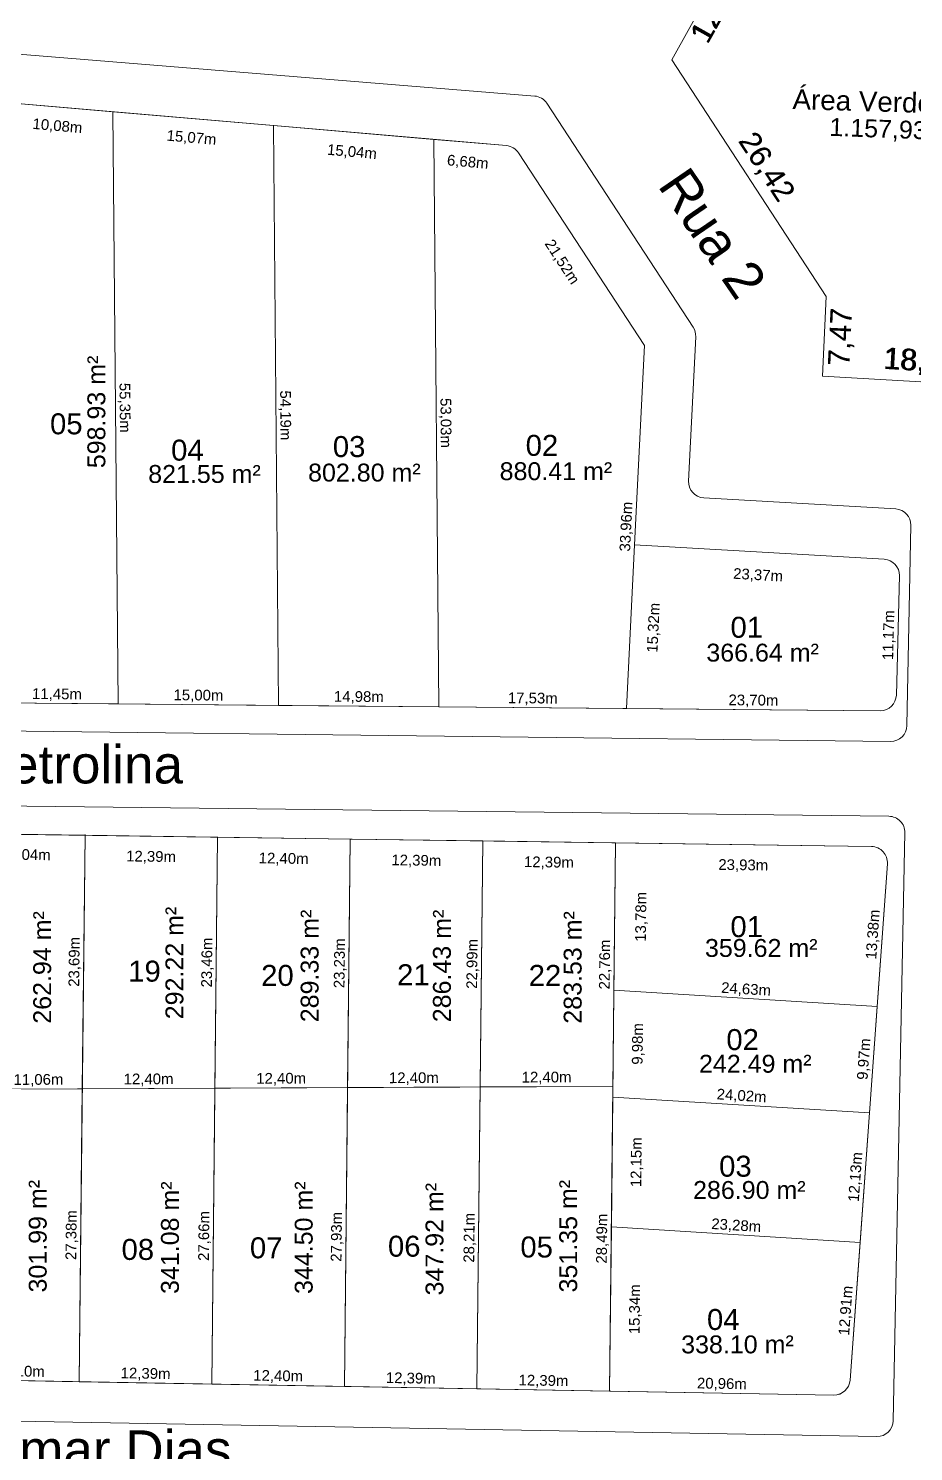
# Model space of a CAD drawing. Header units: metres. Extents: x 3808 to 8215, y 2374 to 6187.
# Drawn here: x 5340.5 to 5423.2, y 5631.2 to 5764.2 of the extents above; entities that cross this region are included whole.
import ezdxf
from ezdxf.enums import TextEntityAlignment as Align

# ---------------------------------------------------------------- set-up
doc = ezdxf.new("R2010")
doc.units = ezdxf.units.M
for name, color, linetype in [('0 - Linhas Quadras', 7, 'Continuous'), ('Areas Lotes', 1, 'Continuous'), ('Calçada', 8, 'Continuous'), ('COTAS', 7, 'Continuous'), ('Lote', 7, 'Continuous'), ('Nome das Ruas', 7, 'Continuous'), ('Nº Lote', 7, 'Continuous'), ('quadras', 7, 'Continuous')]:
    doc.layers.add(name, color=color, linetype=linetype)
doc.styles.add('Arial', font='arial.ttf')
doc.dimstyles.new('Copy(2) of ISO-25', dxfattribs={"dimtxt": 1, "dimasz": 2.5, "dimexe": 1.25, "dimexo": 0.625, "dimgap": 0.2, "dimtad": 1, "dimtoh": 1, "dimlfac": 1, "dimzin": 1, "dimtxsty": 'Arial', "dimblk": 'NONE', "dimcen": 0, "dimse1": 1, "dimse2": 1, "dimsd1": 1, "dimsd2": 1, "dimclrt": 256, "dimaunit": 1, "dimadec": 3, "dimazin": 0, "dimtfac": 1, "dimtmove": 0, "dimatfit": 3, "dimldrblk": 'NONE', "dimfxl": 1, "dimtolj": 1, "dimtzin": 0, "dimarcsym": 0})
doc.dimstyles.new('COTA 2', dxfattribs={"dimtxt": 1.9, "dimasz": 2.5, "dimexe": 1.25, "dimexo": 0.625, "dimtad": 1, "dimlfac": 1, "dimzin": 1, "dimtxsty": 'Arial', "dimcen": 2.5, "dimse1": 1, "dimse2": 1, "dimsd1": 1, "dimsd2": 1, "dimclrt": 7, "dimadec": 0, "dimazin": 0, "dimtfac": 1, "dimtmove": 0, "dimatfit": 3, "dimfxl": 1, "dimtolj": 1, "dimtzin": 0, "dimarcsym": 0})

# ---------------------------------------------------------------- blocks, each defined once
blk = doc.blocks.new('*D613')
at = {"layer": 'Defpoints', "color": 0, "linetype": 'Continuous', "transparency": 16777216}
for p in [(5396.43, 5700.66), (5396.43, 5700.66), (5420.13, 5700.44)]:
    blk.add_point(p, dxfattribs=at)
at = {"layer": 'COTAS', "linetype": 'Continuous', "lineweight": 5, "transparency": 16777216, "insert": (5408.29, 5701.35), "char_height": 1, "attachment_point": 5, "rotation": 359.4867, "style": 'Arial'}
blk.add_mtext('\\A1;23,70m', dxfattribs=at)
blk = doc.blocks.new('_None')
blk = doc.blocks.new('*D614')
at = {"layer": 'Defpoints', "color": 0, "linetype": 'Continuous', "transparency": 16777216}
for p in [(5378.9, 5700.81), (5378.9, 5700.81), (5396.43, 5700.66)]:
    blk.add_point(p, dxfattribs=at)
at = {"layer": 'COTAS', "linetype": 'Continuous', "lineweight": 5, "transparency": 16777216, "insert": (5387.67, 5701.54), "char_height": 1, "attachment_point": 5, "rotation": 359.4867, "style": 'Arial'}
blk.add_mtext('\\A1;17,53m', dxfattribs=at)
blk = doc.blocks.new('*D615')
at = {"layer": 'Defpoints', "color": 0, "linetype": 'Continuous', "transparency": 16777216}
for p in [(5363.92, 5700.95), (5363.92, 5700.95), (5378.9, 5700.81)]:
    blk.add_point(p, dxfattribs=at)
at = {"layer": 'COTAS', "linetype": 'Continuous', "lineweight": 5, "transparency": 16777216, "insert": (5371.42, 5701.68), "char_height": 1, "attachment_point": 5, "rotation": 359.4867, "style": 'Arial'}
blk.add_mtext('\\A1;14,98m', dxfattribs=at)
blk = doc.blocks.new('*D616')
at = {"layer": 'Defpoints', "color": 0, "linetype": 'Continuous', "transparency": 16777216}
for p in [(5348.92, 5701.08), (5348.92, 5701.08), (5363.92, 5700.95)]:
    blk.add_point(p, dxfattribs=at)
at = {"layer": 'COTAS', "linetype": 'Continuous', "lineweight": 5, "transparency": 16777216, "insert": (5356.43, 5701.82), "char_height": 1, "attachment_point": 5, "rotation": 359.4867, "style": 'Arial'}
blk.add_mtext('\\A1;15,00m', dxfattribs=at)
blk = doc.blocks.new('*D617')
at = {"layer": 'Defpoints', "color": 0, "linetype": 'Continuous', "transparency": 16777216}
for p in [(5337.48, 5701.19), (5337.48, 5701.19), (5348.92, 5701.08)]:
    blk.add_point(p, dxfattribs=at)
at = {"layer": 'COTAS', "linetype": 'Continuous', "lineweight": 5, "transparency": 16777216, "insert": (5343.21, 5701.93), "char_height": 1, "attachment_point": 5, "rotation": 359.4867, "style": 'Arial'}
blk.add_mtext('\\A1;11,45m', dxfattribs=at)
blk = doc.blocks.new('*D634')
at = {"layer": 'Defpoints', "color": 0, "linetype": 'Continuous', "transparency": 16777216}
for p in [(5348.43, 5756.43), (5348.43, 5756.43), (5348.92, 5701.08)]:
    blk.add_point(p, dxfattribs=at)
at = {"layer": 'COTAS', "linetype": 'Continuous', "lineweight": 5, "transparency": 16777216, "insert": (5349.48, 5728.76), "char_height": 1, "attachment_point": 5, "rotation": 270.5069, "style": 'Arial'}
blk.add_mtext('\\A1;55,35m', dxfattribs=at)
blk = doc.blocks.new('*D635')
at = {"layer": 'Defpoints', "color": 0, "linetype": 'Continuous', "transparency": 16777216}
for p in [(5363.44, 5755.14), (5363.44, 5755.14), (5363.92, 5700.95)]:
    blk.add_point(p, dxfattribs=at)
at = {"layer": 'COTAS', "linetype": 'Continuous', "lineweight": 5, "transparency": 16777216, "insert": (5364.49, 5728.05), "char_height": 1, "attachment_point": 5, "rotation": 270.5069, "style": 'Arial'}
blk.add_mtext('\\A1;54,19m', dxfattribs=at)
blk = doc.blocks.new('*D636')
at = {"layer": 'Defpoints', "color": 0, "linetype": 'Continuous', "transparency": 16777216}
for p in [(5378.43, 5753.85), (5378.43, 5753.85), (5378.9, 5700.81)]:
    blk.add_point(p, dxfattribs=at)
at = {"layer": 'COTAS', "linetype": 'Continuous', "lineweight": 5, "transparency": 16777216, "insert": (5379.47, 5727.34), "char_height": 1, "attachment_point": 5, "rotation": 270.5069, "style": 'Arial'}
blk.add_mtext('\\A1;53,03m', dxfattribs=at)
blk = doc.blocks.new('*D637')
at = {"layer": 'Defpoints', "color": 0, "linetype": 'Continuous', "transparency": 16777216}
for p in [(5386.34, 5752.59), (5398.1, 5734.57), (5395.58, 5732.92)]:
    blk.add_point(p, dxfattribs=at)
at = {"layer": 'COTAS', "linetype": 'Continuous', "lineweight": 5, "transparency": 16777216, "insert": (5390.36, 5742.37), "char_height": 1, "attachment_point": 5, "rotation": 303.1414, "style": 'Arial'}
blk.add_mtext('\\A1;21,52m', dxfattribs=at)
blk = doc.blocks.new('*D638')
at = {"layer": 'Defpoints', "color": 0, "linetype": 'Continuous', "transparency": 16777216}
for p in [(5398.1, 5734.57), (5398.1, 5734.57), (5396.43, 5700.66)]:
    blk.add_point(p, dxfattribs=at)
at = {"layer": 'COTAS', "linetype": 'Continuous', "lineweight": 5, "transparency": 16777216, "insert": (5396.47, 5717.65), "char_height": 1, "attachment_point": 5, "rotation": 87.1839, "style": 'Arial'}
blk.add_mtext('\\A1;33,96m', dxfattribs=at)
blk = doc.blocks.new('*D639')
at = {"layer": 'Defpoints', "color": 0, "linetype": 'Continuous', "transparency": 16777216}
for p in [(5397.18, 5715.96), (5396.43, 5700.66), (5399.45, 5700.51)]:
    blk.add_point(p, dxfattribs=at)
at = {"layer": 'COTAS', "linetype": 'Continuous', "lineweight": 5, "transparency": 16777216, "insert": (5399.02, 5708.2), "char_height": 1, "attachment_point": 5, "rotation": 87.1839, "style": 'Arial'}
blk.add_mtext('\\A1;15,32m', dxfattribs=at)
blk = doc.blocks.new('*D640')
at = {"layer": 'Defpoints', "color": 0, "linetype": 'Continuous', "transparency": 16777216}
for p in [(5397.18, 5715.96), (5420.52, 5714.61), (5420.34, 5711.59)]:
    blk.add_point(p, dxfattribs=at)
at = {"layer": 'COTAS', "linetype": 'Continuous', "lineweight": 5, "transparency": 16777216, "insert": (5408.72, 5713.06), "char_height": 1, "attachment_point": 5, "rotation": 356.6929, "style": 'Arial'}
blk.add_mtext('\\A1;23,37m', dxfattribs=at)
blk = doc.blocks.new('*D641')
at = {"layer": 'Defpoints', "color": 0, "linetype": 'Continuous', "transparency": 16777216}
for p in [(5421.93, 5713.07), (5421.65, 5701.91), (5421.65, 5701.91)]:
    blk.add_point(p, dxfattribs=at)
at = {"layer": 'COTAS', "linetype": 'Continuous', "lineweight": 5, "transparency": 16777216, "insert": (5420.99, 5707.51), "char_height": 1, "attachment_point": 5, "rotation": 88.5515, "style": 'Arial'}
blk.add_mtext('\\A1;11,17m', dxfattribs=at)
blk = doc.blocks.new('*D642')
at = {"layer": 'Defpoints', "color": 0, "linetype": 'Continuous', "transparency": 16777216}
for p in [(5378.43, 5753.85), (5385.08, 5753.26), (5378.19, 5751.16)]:
    blk.add_point(p, dxfattribs=at)
at = {"layer": 'COTAS', "linetype": 'Continuous', "lineweight": 5, "transparency": 16777216, "insert": (5381.59, 5751.67), "char_height": 1, "attachment_point": 5, "rotation": 354.9774, "style": 'Arial'}
blk.add_mtext('\\A1;6,68m', dxfattribs=at)
blk = doc.blocks.new('*D643')
at = {"layer": 'Defpoints', "color": 0, "linetype": 'Continuous', "transparency": 16777216}
for p in [(5363.44, 5755.14), (5378.43, 5753.85), (5363.21, 5752.48)]:
    blk.add_point(p, dxfattribs=at)
at = {"layer": 'COTAS', "linetype": 'Continuous', "lineweight": 5, "transparency": 16777216, "insert": (5370.77, 5752.62), "char_height": 1, "attachment_point": 5, "rotation": 354.9774, "style": 'Arial'}
blk.add_mtext('\\A1;15,04m', dxfattribs=at)
blk = doc.blocks.new('*D644')
at = {"layer": 'Defpoints', "color": 0, "linetype": 'Continuous', "transparency": 16777216}
for p in [(5348.43, 5756.43), (5363.44, 5755.14), (5348.2, 5753.8)]:
    blk.add_point(p, dxfattribs=at)
at = {"layer": 'COTAS', "linetype": 'Continuous', "lineweight": 5, "transparency": 16777216, "insert": (5355.78, 5753.94), "char_height": 1, "attachment_point": 5, "rotation": 354.9774, "style": 'Arial'}
blk.add_mtext('\\A1;15,07m', dxfattribs=at)
blk = doc.blocks.new('*D645')
at = {"layer": 'Defpoints', "color": 0, "linetype": 'Continuous', "transparency": 16777216}
for p in [(5338.39, 5757.3), (5348.43, 5756.43), (5338.16, 5754.68)]:
    blk.add_point(p, dxfattribs=at)
at = {"layer": 'COTAS', "linetype": 'Continuous', "lineweight": 5, "transparency": 16777216, "insert": (5343.25, 5755.04), "char_height": 1, "attachment_point": 5, "rotation": 354.9774, "style": 'Arial'}
blk.add_mtext('\\A1;10,08m', dxfattribs=at)
blk = doc.blocks.new('*D669')
at = {"layer": 'Defpoints', "color": 0, "linetype": 'Continuous', "transparency": 16777216}
for p in [(5394.85, 5636.85), (5394.85, 5636.85), (5415.8, 5636.48)]:
    blk.add_point(p, dxfattribs=at)
at = {"layer": 'COTAS', "linetype": 'Continuous', "lineweight": 5, "transparency": 16777216, "insert": (5405.34, 5637.47), "char_height": 1, "attachment_point": 5, "rotation": 358.9834, "style": 'Arial'}
blk.add_mtext('\\A1;20,96m', dxfattribs=at)
blk = doc.blocks.new('*D670')
at = {"layer": 'Defpoints', "color": 0, "linetype": 'Continuous', "transparency": 16777216}
for p in [(5382.45, 5637.07), (5382.45, 5637.07), (5394.85, 5636.85)]:
    blk.add_point(p, dxfattribs=at)
at = {"layer": 'COTAS', "linetype": 'Continuous', "lineweight": 5, "transparency": 16777216, "insert": (5388.67, 5637.76), "char_height": 1, "attachment_point": 5, "rotation": 358.9834, "style": 'Arial'}
blk.add_mtext('\\A1;12,39m', dxfattribs=at)
blk = doc.blocks.new('*D671')
at = {"layer": 'Defpoints', "color": 0, "linetype": 'Continuous', "transparency": 16777216}
for p in [(5370.07, 5637.29), (5370.06, 5637.07), (5382.45, 5637.07)]:
    blk.add_point(p, dxfattribs=at)
at = {"layer": 'COTAS', "linetype": 'Continuous', "lineweight": 5, "transparency": 16777216, "insert": (5376.27, 5637.98), "char_height": 1, "attachment_point": 5, "rotation": 358.9834, "style": 'Arial'}
blk.add_mtext('\\A1;12,39m', dxfattribs=at)
blk = doc.blocks.new('*D672')
at = {"layer": 'Defpoints', "color": 0, "linetype": 'Continuous', "transparency": 16777216}
for p in [(5357.67, 5637.51), (5357.67, 5637.51), (5370.06, 5637.07)]:
    blk.add_point(p, dxfattribs=at)
at = {"layer": 'COTAS', "linetype": 'Continuous', "lineweight": 5, "transparency": 16777216, "insert": (5363.88, 5638.2), "char_height": 1, "attachment_point": 5, "rotation": 358.9834, "style": 'Arial'}
blk.add_mtext('\\A1;12,40m', dxfattribs=at)
blk = doc.blocks.new('*D673')
at = {"layer": 'Defpoints', "color": 0, "linetype": 'Continuous', "transparency": 16777216}
for p in [(5345.28, 5637.73), (5345.28, 5637.73), (5357.67, 5637.51)]:
    blk.add_point(p, dxfattribs=at)
at = {"layer": 'COTAS', "linetype": 'Continuous', "lineweight": 5, "transparency": 16777216, "insert": (5351.49, 5638.42), "char_height": 1, "attachment_point": 5, "rotation": 358.9834, "style": 'Arial'}
blk.add_mtext('\\A1;12,39m', dxfattribs=at)
blk = doc.blocks.new('*D674')
at = {"layer": 'Defpoints', "color": 0, "linetype": 'Continuous', "transparency": 16777216}
for p in [(5334.18, 5637.93), (5334.18, 5637.93), (5345.28, 5637.73)]:
    blk.add_point(p, dxfattribs=at)
at = {"layer": 'COTAS', "linetype": 'Continuous', "lineweight": 5, "transparency": 16777216, "insert": (5339.74, 5638.63), "char_height": 1, "attachment_point": 5, "rotation": 358.9834, "style": 'Arial'}
blk.add_mtext('\\A1;11,10m', dxfattribs=at)
blk = doc.blocks.new('*D686')
at = {"layer": 'Defpoints', "color": 0, "linetype": 'Continuous', "transparency": 16777216}
for p in [(5345.83, 5688.8), (5345.57, 5665.11), (5345.57, 5665.11)]:
    blk.add_point(p, dxfattribs=at)
at = {"layer": 'COTAS', "linetype": 'Continuous', "lineweight": 5, "transparency": 16777216, "insert": (5344.9, 5676.97), "char_height": 1, "attachment_point": 5, "rotation": 89.3783, "style": 'Arial'}
blk.add_mtext('\\A1;23,69m', dxfattribs=at)
blk = doc.blocks.new('*D687')
at = {"layer": 'Defpoints', "color": 0, "linetype": 'Continuous', "transparency": 16777216}
for p in [(5358.22, 5688.63), (5357.97, 5665.17), (5357.97, 5665.17)]:
    blk.add_point(p, dxfattribs=at)
at = {"layer": 'COTAS', "linetype": 'Continuous', "lineweight": 5, "transparency": 16777216, "insert": (5357.3, 5676.91), "char_height": 1, "attachment_point": 5, "rotation": 89.3783, "style": 'Arial'}
blk.add_mtext('\\A1;23,46m', dxfattribs=at)
blk = doc.blocks.new('*D688')
at = {"layer": 'Defpoints', "color": 0, "linetype": 'Continuous', "transparency": 16777216}
for p in [(5370.62, 5688.45), (5370.37, 5665.22), (5370.37, 5665.22)]:
    blk.add_point(p, dxfattribs=at)
at = {"layer": 'COTAS', "linetype": 'Continuous', "lineweight": 5, "transparency": 16777216, "insert": (5369.69, 5676.84), "char_height": 1, "attachment_point": 5, "rotation": 89.3783, "style": 'Arial'}
blk.add_mtext('\\A1;23,23m', dxfattribs=at)
blk = doc.blocks.new('*D689')
at = {"layer": 'Defpoints', "color": 0, "linetype": 'Continuous', "transparency": 16777216}
for p in [(5383.01, 5688.27), (5383.01, 5688.27), (5382.76, 5665.28)]:
    blk.add_point(p, dxfattribs=at)
at = {"layer": 'COTAS', "linetype": 'Continuous', "lineweight": 5, "transparency": 16777216, "insert": (5382.08, 5676.78), "char_height": 1, "attachment_point": 5, "rotation": 89.3783, "style": 'Arial'}
blk.add_mtext('\\A1;22,99m', dxfattribs=at)
blk = doc.blocks.new('*D690')
at = {"layer": 'Defpoints', "color": 0, "linetype": 'Continuous', "transparency": 16777216}
for p in [(5395.4, 5688.09), (5398.72, 5688.06), (5395.25, 5674.32)]:
    blk.add_point(p, dxfattribs=at)
at = {"layer": 'COTAS', "linetype": 'Continuous', "lineweight": 5, "transparency": 16777216, "insert": (5397.85, 5681.18), "char_height": 1, "attachment_point": 5, "rotation": 89.3783, "style": 'Arial'}
blk.add_mtext('\\A1;13,78m', dxfattribs=at)
blk = doc.blocks.new('*D691')
at = {"layer": 'Defpoints', "color": 0, "linetype": 'Continuous', "transparency": 16777216}
for p in [(5395.25, 5674.32), (5395.15, 5664.34), (5398.29, 5664.3)]:
    blk.add_point(p, dxfattribs=at)
at = {"layer": 'COTAS', "linetype": 'Continuous', "lineweight": 5, "transparency": 16777216, "insert": (5397.54, 5669.3), "char_height": 1, "attachment_point": 5, "rotation": 89.3783, "style": 'Arial'}
blk.add_mtext('\\A1;9,98m', dxfattribs=at)
blk = doc.blocks.new('*D692')
at = {"layer": 'Defpoints', "color": 0, "linetype": 'Continuous', "transparency": 16777216}
for p in [(5395.15, 5664.34), (5395.01, 5652.19), (5398.16, 5652.16)]:
    blk.add_point(p, dxfattribs=at)
at = {"layer": 'COTAS', "linetype": 'Continuous', "lineweight": 5, "transparency": 16777216, "insert": (5397.42, 5658.24), "char_height": 1, "attachment_point": 5, "rotation": 89.3783, "style": 'Arial'}
blk.add_mtext('\\A1;12,15m', dxfattribs=at)
blk = doc.blocks.new('*D693')
at = {"layer": 'Defpoints', "color": 0, "linetype": 'Continuous', "transparency": 16777216}
for p in [(5395.01, 5652.19), (5394.85, 5636.85), (5397.99, 5636.82)]:
    blk.add_point(p, dxfattribs=at)
at = {"layer": 'COTAS', "linetype": 'Continuous', "lineweight": 5, "transparency": 16777216, "insert": (5397.27, 5644.5), "char_height": 1, "attachment_point": 5, "rotation": 89.3783, "style": 'Arial'}
blk.add_mtext('\\A1;15,34m', dxfattribs=at)
blk = doc.blocks.new('*D694')
at = {"layer": 'Defpoints', "color": 0, "linetype": 'Continuous', "transparency": 16777216}
for p in [(5395.01, 5652.19), (5418.25, 5650.75), (5418.25, 5650.75)]:
    blk.add_point(p, dxfattribs=at)
at = {"layer": 'COTAS', "linetype": 'Continuous', "lineweight": 5, "transparency": 16777216, "insert": (5406.68, 5652.27), "char_height": 1, "attachment_point": 5, "rotation": 356.46, "style": 'Arial'}
blk.add_mtext('\\A1;23,28m', dxfattribs=at)
blk = doc.blocks.new('*D695')
at = {"layer": 'Defpoints', "color": 0, "linetype": 'Continuous', "transparency": 16777216}
for p in [(5395.15, 5664.34), (5419.12, 5662.85), (5419.12, 5662.85)]:
    blk.add_point(p, dxfattribs=at)
at = {"layer": 'COTAS', "linetype": 'Continuous', "lineweight": 5, "transparency": 16777216, "insert": (5407.18, 5664.39), "char_height": 1, "attachment_point": 5, "rotation": 356.46, "style": 'Arial'}
blk.add_mtext('\\A1;24,02m', dxfattribs=at)
blk = doc.blocks.new('*D696')
at = {"layer": 'Defpoints', "color": 0, "linetype": 'Continuous', "transparency": 16777216}
for p in [(5395.25, 5674.32), (5419.84, 5672.79), (5419.84, 5672.79)]:
    blk.add_point(p, dxfattribs=at)
at = {"layer": 'COTAS', "linetype": 'Continuous', "lineweight": 5, "transparency": 16777216, "insert": (5407.6, 5674.35), "char_height": 1, "attachment_point": 5, "rotation": 356.46, "style": 'Arial'}
blk.add_mtext('\\A1;24,63m', dxfattribs=at)
blk = doc.blocks.new('*D697')
at = {"layer": 'Defpoints', "color": 0, "linetype": 'Continuous', "transparency": 16777216}
for p in [(5395.4, 5688.09), (5419.33, 5687.75), (5395.36, 5685.32)]:
    blk.add_point(p, dxfattribs=at)
at = {"layer": 'COTAS', "linetype": 'Continuous', "lineweight": 5, "transparency": 16777216, "insert": (5407.34, 5685.95), "char_height": 1, "attachment_point": 5, "rotation": 359.1796, "style": 'Arial'}
blk.add_mtext('\\A1;23,93m', dxfattribs=at)
blk = doc.blocks.new('*D698')
at = {"layer": 'Defpoints', "color": 0, "linetype": 'Continuous', "transparency": 16777216}
for p in [(5383.01, 5688.27), (5395.4, 5688.09), (5382.97, 5685.5)]:
    blk.add_point(p, dxfattribs=at)
at = {"layer": 'COTAS', "linetype": 'Continuous', "lineweight": 5, "transparency": 16777216, "insert": (5389.18, 5686.21), "char_height": 1, "attachment_point": 5, "rotation": 359.1796, "style": 'Arial'}
blk.add_mtext('\\A1;12,39m', dxfattribs=at)
blk = doc.blocks.new('*D699')
at = {"layer": 'Defpoints', "color": 0, "linetype": 'Continuous', "transparency": 16777216}
for p in [(5370.62, 5688.27), (5383.01, 5688.27), (5370.58, 5685.67)]:
    blk.add_point(p, dxfattribs=at)
at = {"layer": 'COTAS', "linetype": 'Continuous', "lineweight": 5, "transparency": 16777216, "insert": (5376.79, 5686.38), "char_height": 1, "attachment_point": 5, "rotation": 359.1796, "style": 'Arial'}
blk.add_mtext('\\A1;12,39m', dxfattribs=at)
blk = doc.blocks.new('*D700')
at = {"layer": 'Defpoints', "color": 0, "linetype": 'Continuous', "transparency": 16777216}
for p in [(5358.22, 5688.63), (5370.62, 5688.27), (5358.18, 5685.85)]:
    blk.add_point(p, dxfattribs=at)
at = {"layer": 'COTAS', "linetype": 'Continuous', "lineweight": 5, "transparency": 16777216, "insert": (5364.39, 5686.56), "char_height": 1, "attachment_point": 5, "rotation": 359.1796, "style": 'Arial'}
blk.add_mtext('\\A1;12,40m', dxfattribs=at)
blk = doc.blocks.new('*D701')
at = {"layer": 'Defpoints', "color": 0, "linetype": 'Continuous', "transparency": 16777216}
for p in [(5345.83, 5688.63), (5358.22, 5688.63), (5345.79, 5686.03)]:
    blk.add_point(p, dxfattribs=at)
at = {"layer": 'COTAS', "linetype": 'Continuous', "lineweight": 5, "transparency": 16777216, "insert": (5352, 5686.74), "char_height": 1, "attachment_point": 5, "rotation": 359.1796, "style": 'Arial'}
blk.add_mtext('\\A1;12,39m', dxfattribs=at)
blk = doc.blocks.new('*D702')
at = {"layer": 'Defpoints', "color": 0, "linetype": 'Continuous', "transparency": 16777216}
for p in [(5334.8, 5688.96), (5345.83, 5688.63), (5334.76, 5686.19)]:
    blk.add_point(p, dxfattribs=at)
at = {"layer": 'COTAS', "linetype": 'Continuous', "lineweight": 5, "transparency": 16777216, "insert": (5340.29, 5686.91), "char_height": 1, "attachment_point": 5, "rotation": 359.1796, "style": 'Arial'}
blk.add_mtext('\\A1;11,04m', dxfattribs=at)
blk = doc.blocks.new('*D713')
at = {"layer": 'Defpoints', "color": 0, "linetype": 'Continuous', "transparency": 16777216}
for p in [(5347.01, 5665.11), (5335.95, 5665.06), (5335.95, 5665.06)]:
    blk.add_point(p, dxfattribs=at)
at = {"layer": 'COTAS', "linetype": 'Continuous', "lineweight": 5, "transparency": 16777216, "insert": (5341.48, 5665.89), "char_height": 1, "attachment_point": 5, "rotation": 0.2605, "style": 'Arial'}
blk.add_mtext('\\A1;11,06m', dxfattribs=at)
blk = doc.blocks.new('*D714')
at = {"layer": 'Defpoints', "color": 0, "linetype": 'Continuous', "transparency": 16777216}
for p in [(5345.57, 5665.11), (5345.57, 5665.11), (5357.97, 5665.17)]:
    blk.add_point(p, dxfattribs=at)
at = {"layer": 'COTAS', "linetype": 'Continuous', "lineweight": 5, "transparency": 16777216, "insert": (5351.77, 5665.94), "char_height": 1, "attachment_point": 5, "rotation": 0.2605, "style": 'Arial'}
blk.add_mtext('\\A1;12,40m', dxfattribs=at)
blk = doc.blocks.new('*D715')
at = {"layer": 'Defpoints', "color": 0, "linetype": 'Continuous', "transparency": 16777216}
for p in [(5357.97, 5665.17), (5370.37, 5665.22), (5370.37, 5665.22)]:
    blk.add_point(p, dxfattribs=at)
at = {"layer": 'COTAS', "linetype": 'Continuous', "lineweight": 5, "transparency": 16777216, "insert": (5364.16, 5666), "char_height": 1, "attachment_point": 5, "rotation": 0.2605, "style": 'Arial'}
blk.add_mtext('\\A1;12,40m', dxfattribs=at)
blk = doc.blocks.new('*D716')
at = {"layer": 'Defpoints', "color": 0, "linetype": 'Continuous', "transparency": 16777216}
for p in [(5370.37, 5665.22), (5382.76, 5665.28), (5382.76, 5665.28)]:
    blk.add_point(p, dxfattribs=at)
at = {"layer": 'COTAS', "linetype": 'Continuous', "lineweight": 5, "transparency": 16777216, "insert": (5376.56, 5666.05), "char_height": 1, "attachment_point": 5, "rotation": 0.2605, "style": 'Arial'}
blk.add_mtext('\\A1;12,40m', dxfattribs=at)
blk = doc.blocks.new('*D717')
at = {"layer": 'Defpoints', "color": 0, "linetype": 'Continuous', "transparency": 16777216}
for p in [(5382.76, 5665.28), (5395.16, 5665.34), (5395.16, 5665.34)]:
    blk.add_point(p, dxfattribs=at)
at = {"layer": 'COTAS', "linetype": 'Continuous', "lineweight": 5, "transparency": 16777216, "insert": (5388.96, 5666.11), "char_height": 1, "attachment_point": 5, "rotation": 0.2605, "style": 'Arial'}
blk.add_mtext('\\A1;12,40m', dxfattribs=at)
blk = doc.blocks.new('*D718')
at = {"layer": 'Defpoints', "color": 0, "linetype": 'Continuous', "transparency": 16777216}
for p in [(5382.76, 5665.28), (5382.45, 5637.07), (5382.45, 5637.07)]:
    blk.add_point(p, dxfattribs=at)
at = {"layer": 'COTAS', "linetype": 'Continuous', "lineweight": 5, "transparency": 16777216, "insert": (5381.81, 5651.18), "char_height": 1, "attachment_point": 5, "rotation": 89.3783, "style": 'Arial'}
blk.add_mtext('\\A1;28,21m', dxfattribs=at)
blk = doc.blocks.new('*D719')
at = {"layer": 'Defpoints', "color": 0, "linetype": 'Continuous', "transparency": 16777216}
for p in [(5370.37, 5665.22), (5370.06, 5637.29), (5370.06, 5637.29)]:
    blk.add_point(p, dxfattribs=at)
at = {"layer": 'COTAS', "linetype": 'Continuous', "lineweight": 5, "transparency": 16777216, "insert": (5369.41, 5651.27), "char_height": 1, "attachment_point": 5, "rotation": 89.3783, "style": 'Arial'}
blk.add_mtext('\\A1;27,93m', dxfattribs=at)
blk = doc.blocks.new('*D720')
at = {"layer": 'Defpoints', "color": 0, "linetype": 'Continuous', "transparency": 16777216}
for p in [(5357.97, 5665.17), (5357.67, 5637.51), (5357.67, 5637.51)]:
    blk.add_point(p, dxfattribs=at)
at = {"layer": 'COTAS', "linetype": 'Continuous', "lineweight": 5, "transparency": 16777216, "insert": (5357.02, 5651.35), "char_height": 1, "attachment_point": 5, "rotation": 89.3783, "style": 'Arial'}
blk.add_mtext('\\A1;27,66m', dxfattribs=at)
blk = doc.blocks.new('*D721')
at = {"layer": 'Defpoints', "color": 0, "linetype": 'Continuous', "transparency": 16777216}
for p in [(5345.57, 5665.11), (5345.28, 5637.73), (5345.28, 5637.73)]:
    blk.add_point(p, dxfattribs=at)
at = {"layer": 'COTAS', "linetype": 'Continuous', "lineweight": 5, "transparency": 16777216, "insert": (5344.62, 5651.43), "char_height": 1, "attachment_point": 5, "rotation": 89.3783, "style": 'Arial'}
blk.add_mtext('\\A1;27,38m', dxfattribs=at)
blk = doc.blocks.new('*D727')
at = {"layer": 'Defpoints', "color": 0, "linetype": 'Continuous', "transparency": 16777216}
for p in [(5420.8, 5686.14), (5419.84, 5672.79), (5419.84, 5672.79)]:
    blk.add_point(p, dxfattribs=at)
at = {"layer": 'COTAS', "linetype": 'Continuous', "lineweight": 5, "transparency": 16777216, "insert": (5419.52, 5679.53), "char_height": 1, "attachment_point": 5, "rotation": 85.8797, "style": 'Arial'}
blk.add_mtext('\\A1;13,38m', dxfattribs=at)
blk = doc.blocks.new('*D728')
at = {"layer": 'Defpoints', "color": 0, "linetype": 'Continuous', "transparency": 16777216}
for p in [(5419.84, 5672.79), (5419.12, 5662.85), (5419.12, 5662.85)]:
    blk.add_point(p, dxfattribs=at)
at = {"layer": 'COTAS', "linetype": 'Continuous', "lineweight": 5, "transparency": 16777216, "insert": (5418.68, 5667.88), "char_height": 1, "attachment_point": 5, "rotation": 85.8797, "style": 'Arial'}
blk.add_mtext('\\A1;9,97m', dxfattribs=at)
blk = doc.blocks.new('*D729')
at = {"layer": 'Defpoints', "color": 0, "linetype": 'Continuous', "transparency": 16777216}
for p in [(5419.12, 5662.85), (5418.25, 5650.75), (5418.25, 5650.75)]:
    blk.add_point(p, dxfattribs=at)
at = {"layer": 'COTAS', "linetype": 'Continuous', "lineweight": 5, "transparency": 16777216, "insert": (5417.89, 5656.86), "char_height": 1, "attachment_point": 5, "rotation": 85.8797, "style": 'Arial'}
blk.add_mtext('\\A1;12,13m', dxfattribs=at)
blk = doc.blocks.new('*D730')
at = {"layer": 'Defpoints', "color": 0, "linetype": 'Continuous', "transparency": 16777216}
for p in [(5418.25, 5650.75), (5417.33, 5637.87), (5417.33, 5637.87)]:
    blk.add_point(p, dxfattribs=at)
at = {"layer": 'COTAS', "linetype": 'Continuous', "lineweight": 5, "transparency": 16777216, "insert": (5416.99, 5644.37), "char_height": 1, "attachment_point": 5, "rotation": 85.8797, "style": 'Arial'}
blk.add_mtext('\\A1;12,91m', dxfattribs=at)
blk = doc.blocks.new('*D733')
at = {"layer": 'Defpoints', "color": 0, "linetype": 'Continuous', "transparency": 16777216}
for p in [(5395.4, 5688.09), (5395.15, 5665.34), (5395.15, 5665.34)]:
    blk.add_point(p, dxfattribs=at)
at = {"layer": 'COTAS', "linetype": 'Continuous', "lineweight": 5, "transparency": 16777216, "insert": (5394.47, 5676.72), "char_height": 1, "attachment_point": 5, "rotation": 89.3509, "style": 'Arial'}
blk.add_mtext('\\A1;22,76m', dxfattribs=at)
blk = doc.blocks.new('*D734')
at = {"layer": 'Defpoints', "color": 0, "linetype": 'Continuous', "transparency": 16777216}
for p in [(5395.15, 5665.34), (5394.85, 5636.85), (5394.85, 5636.85)]:
    blk.add_point(p, dxfattribs=at)
at = {"layer": 'COTAS', "linetype": 'Continuous', "lineweight": 5, "transparency": 16777216, "insert": (5394.2, 5651.1), "char_height": 1, "attachment_point": 5, "rotation": 89.4001, "style": 'Arial'}
blk.add_mtext('\\A1;28,49m', dxfattribs=at)
blk = doc.blocks.new('*D7882')
at = {"layer": 'Defpoints', "color": 0, "linetype": 'Continuous', "transparency": 16777216}
for p in [(5414.73, 5731.72), (5414.73, 5731.72), (5433.07, 5730.66)]:
    blk.add_point(p, dxfattribs=at)
at = {"layer": 'Calçada', "color": 7, "linetype": 'Continuous', "lineweight": 5, "transparency": 16777216, "insert": (5424.01, 5733.01), "char_height": 2, "attachment_point": 5, "rotation": 356.6896, "style": 'Arial'}
blk.add_mtext('\\A1;18,37', dxfattribs=at)
blk = doc.blocks.new('*D7883')
at = {"layer": 'Defpoints', "color": 0, "linetype": 'Continuous', "transparency": 16777216}
for p in [(5415.1, 5739.18), (5418.57, 5739.01), (5414.73, 5731.72)]:
    blk.add_point(p, dxfattribs=at)
at = {"layer": 'Calçada', "color": 7, "linetype": 'Continuous', "lineweight": 5, "transparency": 16777216, "insert": (5416.57, 5735.37), "char_height": 2, "attachment_point": 5, "rotation": 87.1838, "style": 'Arial'}
blk.add_mtext('\\A1;7,47', dxfattribs=at)
blk = doc.blocks.new('*D7884')
at = {"layer": 'Defpoints', "color": 0, "linetype": 'Continuous', "transparency": 16777216}
for p in [(5400.65, 5761.3), (5400.65, 5761.3), (5415.1, 5739.18)]:
    blk.add_point(p, dxfattribs=at)
at = {"layer": 'Calçada', "color": 7, "linetype": 'Continuous', "lineweight": 5, "transparency": 16777216, "insert": (5409.4, 5751.23), "char_height": 2, "attachment_point": 5, "rotation": 303.1385, "style": 'Arial'}
blk.add_mtext('\\A1;26,42', dxfattribs=at)
blk = doc.blocks.new('*D7885')
at = {"layer": 'Defpoints', "color": 0, "linetype": 'Continuous', "transparency": 16777216}
for p in [(5406.92, 5772.49), (5400.65, 5761.3), (5403.51, 5759.7)]:
    blk.add_point(p, dxfattribs=at)
at = {"layer": 'Calçada', "color": 7, "linetype": 'Continuous', "lineweight": 5, "transparency": 16777216, "insert": (5405.04, 5766.19), "char_height": 2, "attachment_point": 5, "rotation": 60.7616, "style": 'Arial'}
blk.add_mtext('\\A1;12,83', dxfattribs=at)

msp = doc.modelspace()

# ---------------------------------------------------------------- linework, layer by layer
at = {"layer": '0 - Linhas Quadras', "lineweight": 5}
for p, q in [((5406.92, 5772.491), (5400.655, 5761.298)), ((5400.655, 5761.298), (5415.097, 5739.178)), ((5415.097, 5739.178), (5414.731, 5731.721)), ((5414.731, 5731.721), (5433.004, 5730.664))]:
    msp.add_line(p, q, dxfattribs=at)
at = {"layer": 'Calçada', "linetype": 'Continuous', "lineweight": 5}
for p, q in [((5400.655, 5761.298), (5406.92, 5772.491)), ((5238.869, 5770.028), (5387.847, 5757.902)), ((5400.655, 5761.298), (5415.097, 5739.178)), ((5388.982, 5757.227), (5402.654, 5736.286)), ((5415.097, 5739.178), (5414.731, 5731.721)), ((5402.897, 5735.392), (5402.234, 5721.914)), ((5414.731, 5731.721), (5433.075, 5730.66)), ((5403.645, 5720.342), (5421.586, 5719.305)), ((5422.999, 5717.778), (5422.631, 5699.051)), ((5421.114, 5697.581), (5237.415, 5699.719)), ((5420.952, 5690.582), (5237.255, 5692.72)), ((5422.434, 5689.053), (5421.353, 5634.08)), ((5236.159, 5635.869), (5419.827, 5632.61))]:
    msp.add_line(p, q, dxfattribs=at)
for centre, start, end in [((5387.726, 5756.406), 33.14137, 85.34635), ((5401.399, 5735.466), 357.18385, 33.14137), ((5403.732, 5721.84), 177.18385, 266.68955), ((5421.499, 5717.807), 358.87333, 86.68955), ((5421.131, 5699.081), 269.33319, 358.87333), ((5420.934, 5689.082), 358.87333, 89.33319), ((5419.853, 5634.109), 268.98328, 358.87333)]:
    msp.add_arc(centre, 1.5, start, end, dxfattribs=at)
at = {"layer": 'Lote', "lineweight": 5}
for p, q in [((5348.923, 5701.083), (5348.433, 5756.433)), ((5363.924, 5700.948), (5363.445, 5755.139)), ((5378.9, 5700.814), (5378.43, 5753.847)), ((5345.831, 5688.888), (5345.276, 5637.732)), ((5358.224, 5688.668), (5357.669, 5637.512)), ((5370.617, 5688.448), (5370.062, 5637.292)), ((5395.404, 5688.093), (5394.848, 5636.853)), ((5419.841, 5672.795), (5395.254, 5674.316)), ((5419.125, 5662.853), (5395.146, 5664.336)), ((5418.253, 5650.754), (5395.014, 5652.192))]:
    msp.add_line(p, q, dxfattribs=at)
at = {"layer": 'Lote', "linetype": 'Continuous', "lineweight": 5}
for p, q in [((5397.185, 5715.957), (5396.432, 5700.657)), ((5383.01, 5688.271), (5382.455, 5637.073)), ((5395.146, 5665.336), (5338.004, 5665.076))]:
    msp.add_line(p, q, dxfattribs=at)
at = {"layer": 'Lote', "linetype": 'Continuous', "lineweight": 5, "flags": 128}
for points in [[(5337.478, 5701.185), (5348.923, 5701.083), (5348.433, 5756.433), (5338.389, 5757.299)], [(5348.923, 5701.083), (5363.924, 5700.948), (5363.445, 5755.139), (5348.433, 5756.433)], [(5363.924, 5700.948), (5378.9, 5700.814), (5378.43, 5753.847), (5363.445, 5755.139)], [(5358.224, 5688.626), (5345.83, 5688.803), (5345.573, 5665.111), (5357.969, 5665.167)], [(5370.365, 5665.223), (5370.617, 5688.448), (5358.224, 5688.626), (5357.969, 5665.167)], [(5370.365, 5665.223), (5382.761, 5665.28), (5383.01, 5688.271), (5370.617, 5688.448)], [(5395.157, 5665.336), (5395.404, 5688.093), (5383.01, 5688.271), (5382.761, 5665.28)], [(5419.125, 5662.853), (5419.841, 5672.795), (5395.254, 5674.316), (5395.146, 5664.336)], [(5345.276, 5637.732), (5357.669, 5637.512), (5357.969, 5665.167), (5345.573, 5665.111)], [(5357.669, 5637.512), (5370.062, 5637.292), (5370.365, 5665.223), (5357.969, 5665.167)], [(5382.761, 5665.28), (5370.365, 5665.223), (5370.062, 5637.292), (5382.455, 5637.073)], [(5382.455, 5637.073), (5394.848, 5636.853), (5395.157, 5665.336), (5382.761, 5665.28)], [(5395.146, 5664.336), (5395.014, 5652.192), (5418.253, 5650.754), (5419.125, 5662.853)]]:
    msp.add_lwpolyline(points, close=True, dxfattribs=at)
for points in [[(5397.185, 5715.957), (5398.101, 5734.572), (5386.338, 5752.588, 0.2305511), (5385.21, 5753.262), (5378.43, 5753.847), (5378.9, 5700.814), (5396.432, 5700.657)], [(5420.133, 5700.445, 0.4094409), (5421.646, 5701.907), (5421.929, 5713.073, 0.4047439), (5420.516, 5714.609), (5397.185, 5715.957), (5396.432, 5700.657)], [(5419.841, 5672.795), (5420.802, 5686.143, 0.431185), (5419.328, 5687.751), (5395.404, 5688.093), (5395.254, 5674.316)], [(5395.014, 5652.192), (5394.848, 5636.853), (5415.802, 5636.481, 0.3984353), (5417.325, 5637.873), (5418.253, 5650.754)]]:
    msp.add_lwpolyline(points, format="xyb", close=True, dxfattribs=at)
for points in [[(5338.004, 5665.076), (5345.573, 5665.111), (5345.83, 5688.803), (5334.797, 5688.961), (5334.551, 5668.556)], [(5334.467, 5661.565), (5334.182, 5637.929), (5345.276, 5637.732), (5345.573, 5665.111), (5338.004, 5665.076)]]:
    msp.add_lwpolyline(points, dxfattribs=at)
at = {"layer": 'quadras', "lineweight": 5}
for p, q in [((5241.474, 5765.655), (5385.21, 5753.262)), ((5386.338, 5752.588), (5398.101, 5734.572)), ((5397.185, 5715.957), (5398.101, 5734.572)), ((5397.185, 5715.957), (5420.516, 5714.609)), ((5421.929, 5713.073), (5421.646, 5701.907)), ((5239.593, 5690.324), (5419.328, 5687.751)), ((5420.802, 5686.143), (5417.325, 5637.873)), ((5415.802, 5636.481), (5238.579, 5639.626))]:
    msp.add_line(p, q, dxfattribs=at)
at = {"layer": 'quadras', "linetype": 'Continuous', "lineweight": 5}
msp.add_line((5420.133, 5700.445), (5239.048, 5702.067), dxfattribs=at)
at = {"layer": 'quadras', "lineweight": 5}
for centre, start, end in [((5385.082, 5751.768), 33.14137, 85.07238), ((5385.082, 5751.768), 33.14137, 85.07238), ((5420.429, 5713.111), 358.55155, 86.69291), ((5419.306, 5686.251), 355.87972, 89.17964), ((5415.829, 5637.981), 268.98338, 355.87972)]:
    msp.add_arc(centre, 1.5, start, end, dxfattribs=at)
at = {"layer": 'quadras', "linetype": 'Continuous', "lineweight": 5}
msp.add_arc((5420.147, 5701.945), 1.5, 269.48674, 358.55155, dxfattribs=at)

# ---------------------------------------------------------------- texts
at = {"lineweight": 5, "style": 'Arial'}
msp.add_text('Área Verde 04', height=1.856, rotation=358.31209, dxfattribs=at).set_placement((5411.922, 5756.686))
at = {"layer": 'Areas Lotes', "linetype": 'Continuous', "lineweight": 5, "style": 'Arial'}
msp.add_text('1.157,93m²', height=1.6726, rotation=357.88799, dxfattribs=at).set_placement((5415.365, 5754.187))
at = {"layer": 'Areas Lotes', "lineweight": 5, "style": 'Arial'}
for s, p in [('598.93 m²', (5347.725, 5723.114)), ('262.94 m²', (5342.663, 5671.191)), ('292.22 m²', (5355.021, 5671.607)), ('289.33 m²', (5367.657, 5671.33)), ('286.43 m²', (5380.015, 5671.33)), ('283.53 m²', (5392.234, 5671.191)), ('301.99 m²', (5342.246, 5646.071)), ('341.08 m²', (5354.604, 5645.932)), ('344.50 m²', (5367.101, 5645.932)), ('347.92 m²', (5379.321, 5645.793)), ('351.35 m²', (5391.817, 5646.071))]:
    msp.add_text(s, height=1.6726, rotation=90, dxfattribs=at).set_placement(p)
at = {"layer": 'Areas Lotes', "linetype": 'Continuous', "lineweight": 5, "style": 'Arial'}
for s, p in [('880.41 m²', (5384.573, 5721.998)), ('821.55 m²', (5351.736, 5721.741)), ('802.80 m²', (5366.674, 5721.87)), ('366.64 m²', (5403.889, 5705.04)), ('359.62 m²', (5403.759, 5677.436)), ('242.49 m²', (5403.204, 5666.611)), ('286.90 m²', (5402.648, 5654.814)), ('338.10 m²', (5401.537, 5640.381))]:
    msp.add_text(s, height=1.6726, dxfattribs=at).set_placement(p)
at = {"layer": 'Calçada', "color": 2, "lineweight": 5, "style": 'Arial'}
for s, rotation, p in [('12,83', 60.76156, (5403.993, 5762.672)), ('26,42', 303.13851, (5406.84, 5753.696)), ('7,47', 87.18385, (5417.236, 5732.61)), ('18,37', 356.68955, (5420.383, 5732.421))]:
    msp.add_text(s, height=2, rotation=rotation, dxfattribs=at).set_placement(p)
at = {"layer": 'Nome das Ruas', "lineweight": 5, "style": 'Arial'}
msp.add_text('Rua 2', height=3.55, rotation=304.42715, dxfattribs=at).set_placement((5399.277, 5749.535, 165.916))
for s, p in [('Rua Petrolina', (5324.948, 5693.649, 165.916)), ('Rua Itamar Dias', (5323.694, 5629.632, 165.916))]:
    msp.add_text(s, height=3.55, dxfattribs=at).set_placement(p)
at = {"layer": 'Nº Lote', "linetype": 'Continuous', "lineweight": 5, "style": 'Arial'}
for s, p in [('05', (5344.082, 5726.283)), ('02', (5388.527, 5724.269)), ('04', (5355.397, 5723.822)), ('03', (5370.507, 5724.157)), ('01', (5407.666, 5707.265)), ('01', (5407.659, 5679.284)), ('19', (5351.389, 5675.123)), ('20', (5363.81, 5674.725)), ('21', (5376.513, 5674.791)), ('22', (5388.813, 5674.725)), ('02', (5407.282, 5668.728)), ('03', (5406.603, 5656.891)), ('08', (5350.766, 5649.113)), ('07', (5362.761, 5649.264)), ('06', (5375.66, 5649.415)), ('05', (5388.032, 5649.34)), ('04', (5405.471, 5642.565))]:
    msp.add_text(s, height=1.96, dxfattribs=at).set_placement(p, align=Align.CENTER)

# ---------------------------------------------------------------- dimensions: what is measured, and where the dimension line sits
at = {"layer": 'Calçada', "linetype": 'Continuous', "lineweight": 5}
for p1, p2, distance, picture, middle in [((5406.92, 5772.491), (5400.655, 5761.298), 3.266, '*D7885', (5405.044, 5766.191)), ((5415.097, 5739.176), (5400.655, 5761.298), 0.001, '*D7884', (5409.405, 5751.235)), ((5414.731, 5731.721), (5415.097, 5739.178), -3.479, '*D7883', (5416.568, 5735.368)), ((5433.075, 5730.66), (5414.731, 5731.721), 0, '*D7882', (5424.008, 5733.015))]:
    dim = msp.add_aligned_dim(p1=p1, p2=p2, distance=distance, dimstyle='COTA 2', override={"dimtxt": 2}, dxfattribs=at)
    dim.commit()
    dim.dimension.update_dxf_attribs({"geometry": picture, "text_midpoint": middle})
at = {"layer": 'COTAS', "linetype": 'Continuous', "lineweight": 5}
for base, p1, p2, angle, picture, middle in [((5338.159, 5754.682), (5348.433, 5756.433), (5338.389, 5757.299), 354.9774, '*D645', (5343.25, 5755.038)), ((5348.202, 5753.799), (5363.445, 5755.139), (5348.433, 5756.433), 354.9774, '*D644', (5355.777, 5753.937)), ((5363.211, 5752.48), (5378.43, 5753.847), (5363.445, 5755.139), 354.9774, '*D643', (5370.773, 5752.619)), ((5337.478, 5701.185), (5348.923, 5701.083), (5337.478, 5701.185), 359.48674, '*D617', (5343.208, 5701.935)), ((5348.923, 5701.083), (5363.924, 5700.948), (5348.923, 5701.083), 359.48674, '*D616', (5356.431, 5701.817)), ((5363.924, 5700.948), (5378.9, 5700.814), (5363.924, 5700.948), 359.48674, '*D615', (5371.419, 5701.682)), ((5378.9, 5700.814), (5396.432, 5700.657), (5378.9, 5700.814), 359.48674, '*D614', (5387.673, 5701.537)), ((5334.757, 5686.185), (5345.83, 5688.626), (5334.797, 5688.961), 359.17964, '*D702', (5340.287, 5686.907)), ((5345.793, 5686.027), (5358.224, 5688.626), (5345.83, 5688.626), 359.17964, '*D701', (5352, 5686.74)), ((5358.184, 5685.85), (5370.617, 5688.271), (5358.224, 5688.626), 359.17964, '*D700', (5364.393, 5686.562)), ((5370.58, 5685.673), (5383.01, 5688.271), (5370.617, 5688.271), 359.17964, '*D699', (5376.787, 5686.385)), ((5382.9707, 5685.4951), (5395.4038, 5688.0932), (5383.0105, 5688.2707), 359.17964, '*D698', (5389.1789, 5686.2073)), ((5419.125, 5662.853), (5419.841, 5672.795), (5419.125, 5662.853), 85.87972, '*D728', (5418.684, 5667.881)), ((5398.1562, 5652.1577), (5395.146, 5664.3361), (5395.0142, 5652.1918), 89.37827, '*D692', (5397.4212, 5658.2385)), ((5418.253, 5650.754), (5419.125, 5662.853), (5418.253, 5650.754), 85.87972, '*D729', (5417.89, 5656.861)), ((5397.99, 5636.819), (5395.014, 5652.192), (5394.848, 5636.853), 89.37827, '*D693', (5397.272, 5644.497)), ((5417.325, 5637.873), (5418.253, 5650.754), (5417.325, 5637.873), 85.87972, '*D730', (5416.99, 5644.371)), ((5334.182, 5637.929), (5345.276, 5637.732), (5334.182, 5637.929), 358.98338, '*D674', (5339.743, 5638.632)), ((5345.276, 5637.732), (5357.669, 5637.512), (5345.276, 5637.732), 358.98338, '*D673', (5351.487, 5638.423)), ((5357.669, 5637.512), (5370.062, 5637.073), (5357.669, 5637.512), 358.98338, '*D672', (5363.882, 5638.203)), ((5370.066, 5637.292), (5382.455, 5637.073), (5370.062, 5637.073), 358.98338, '*D671', (5376.275, 5637.983)), ((5382.455, 5637.073), (5394.848, 5636.853), (5382.455, 5637.073), 358.98338, '*D670', (5388.666, 5637.763))]:
    dim = msp.add_linear_dim(base=base, p1=p1, p2=p2, angle=angle, dimstyle='Copy(2) of ISO-25', override={"dimpost": 'm', "dimtmove": 1}, dxfattribs=at)
    dim.commit()
    dim.dimension.update_dxf_attribs({"geometry": picture, "text_midpoint": middle})
for p1, p2, distance, picture, middle in [((5348.923, 5701.083), (5348.433, 5756.433), 0, '*D634', (5349.479, 5728.765)), ((5363.924, 5700.948), (5363.445, 5755.139), 0, '*D635', (5364.485, 5728.051)), ((5385.082, 5753.262), (5378.43, 5753.847), 2.694, '*D642', (5381.59, 5751.669)), ((5378.8996, 5700.8142), (5378.4305, 5753.8468), 0, '*D636', (5379.466, 5727.3376)), ((5386.338, 5752.588), (5398.101, 5734.572), -3.016, '*D637', (5390.365, 5742.369)), ((5396.432, 5700.657), (5398.101, 5734.572), 0, '*D638', (5396.466, 5717.654)), ((5397.185, 5715.957), (5396.432, 5700.657), 3.016, '*D639', (5399.021, 5708.198)), ((5397.185, 5715.957), (5420.516, 5714.609), -3.029, '*D640', (5408.722, 5713.059)), ((5421.929, 5713.073), (5421.646, 5701.907), 0, '*D641', (5420.987, 5707.51)), ((5420.133, 5700.445), (5396.432, 5700.657), 0, '*D613', (5408.29, 5701.352)), ((5345.83, 5688.803), (5345.573, 5665.111), 0, '*D686', (5344.901, 5676.966)), ((5358.224, 5688.626), (5357.969, 5665.167), 0, '*D687', (5357.296, 5676.905)), ((5370.617, 5688.448), (5370.365, 5665.223), 0, '*D688', (5369.69, 5676.845)), ((5382.761, 5665.28), (5383.01, 5688.271), 0, '*D689', (5382.085, 5676.784)), ((5395.404, 5688.093), (5395.146, 5665.336), 0, '*D733', (5394.474, 5676.724)), ((5395.254, 5674.316), (5395.404, 5688.093), -3.317, '*D690', (5397.845, 5681.177)), ((5419.328, 5687.751), (5395.404, 5688.093), 2.776, '*D697', (5407.337, 5685.947)), ((5420.802, 5686.143), (5419.841, 5672.795), 0, '*D727', (5419.523, 5679.526)), ((5395.254, 5674.316), (5419.841, 5672.795), 0, '*D696', (5407.597, 5674.355)), ((5395.254, 5674.316), (5395.146, 5664.336), 3.142, '*D691', (5397.541, 5669.301)), ((5347.0125, 5665.1108), (5335.948, 5665.0605), 0, '*D713', (5341.4766, 5665.8866)), ((5357.969, 5665.167), (5345.573, 5665.111), 0, '*D714', (5351.768, 5665.94)), ((5357.969, 5665.167), (5370.365, 5665.223), 0, '*D715', (5364.163, 5665.996)), ((5370.365, 5665.223), (5382.761, 5665.28), 0, '*D716', (5376.559, 5666.053)), ((5382.761, 5665.28), (5395.157, 5665.336), 0, '*D717', (5388.955, 5666.109)), ((5345.573, 5665.111), (5345.276, 5637.732), 0, '*D721', (5344.624, 5651.43)), ((5357.969, 5665.167), (5357.669, 5637.512), 0, '*D720', (5357.018, 5651.348)), ((5370.365, 5665.223), (5370.062, 5637.292), 0, '*D719', (5369.413, 5651.267)), ((5382.761, 5665.28), (5382.455, 5637.073), 0, '*D718', (5381.807, 5651.185)), ((5395.14604, 5665.33612), (5394.84779, 5636.85265), 0, '*D734', (5394.196, 5651.10277)), ((5395.146, 5664.336), (5419.125, 5662.853), 0, '*D695', (5407.185, 5664.394)), ((5395.014, 5652.192), (5418.253, 5650.754), 0, '*D694', (5406.683, 5652.272)), ((5415.802, 5636.481), (5394.848, 5636.853), 0, '*D669', (5405.339, 5637.468))]:
    dim = msp.add_aligned_dim(p1=p1, p2=p2, distance=distance, dimstyle='Copy(2) of ISO-25', override={"dimpost": 'm'}, dxfattribs=at)
    dim.commit()
    dim.dimension.update_dxf_attribs({"geometry": picture, "text_midpoint": middle})

doc.saveas('drawing.dxf')
